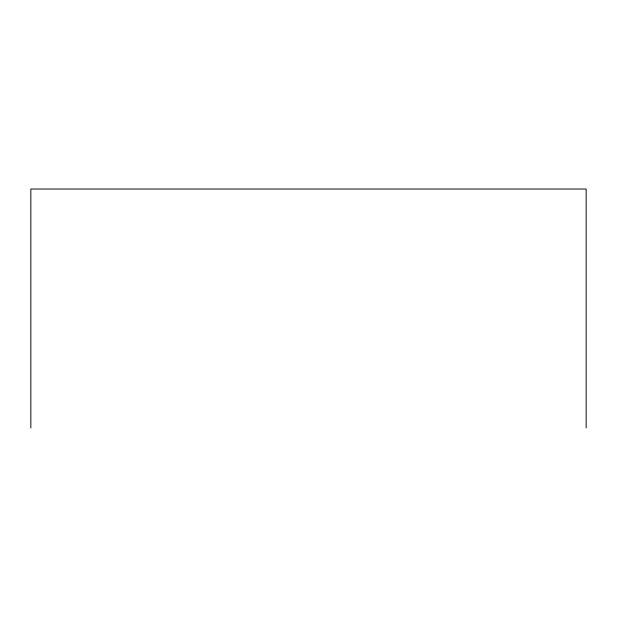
<?xml version="1.0" encoding="UTF-8"?>
<svg xmlns="http://www.w3.org/2000/svg" width="617" height="617" viewBox="0 0 617 617"><rect width="100%" height="100%" fill="white"/><g stroke="black" fill="none" stroke-linecap="round" stroke-linejoin="round"><path stroke-width="0.93" d="M586.15 427.974L586.15 189.026L30.85 189.026L30.85 427.974"/></g></svg>
